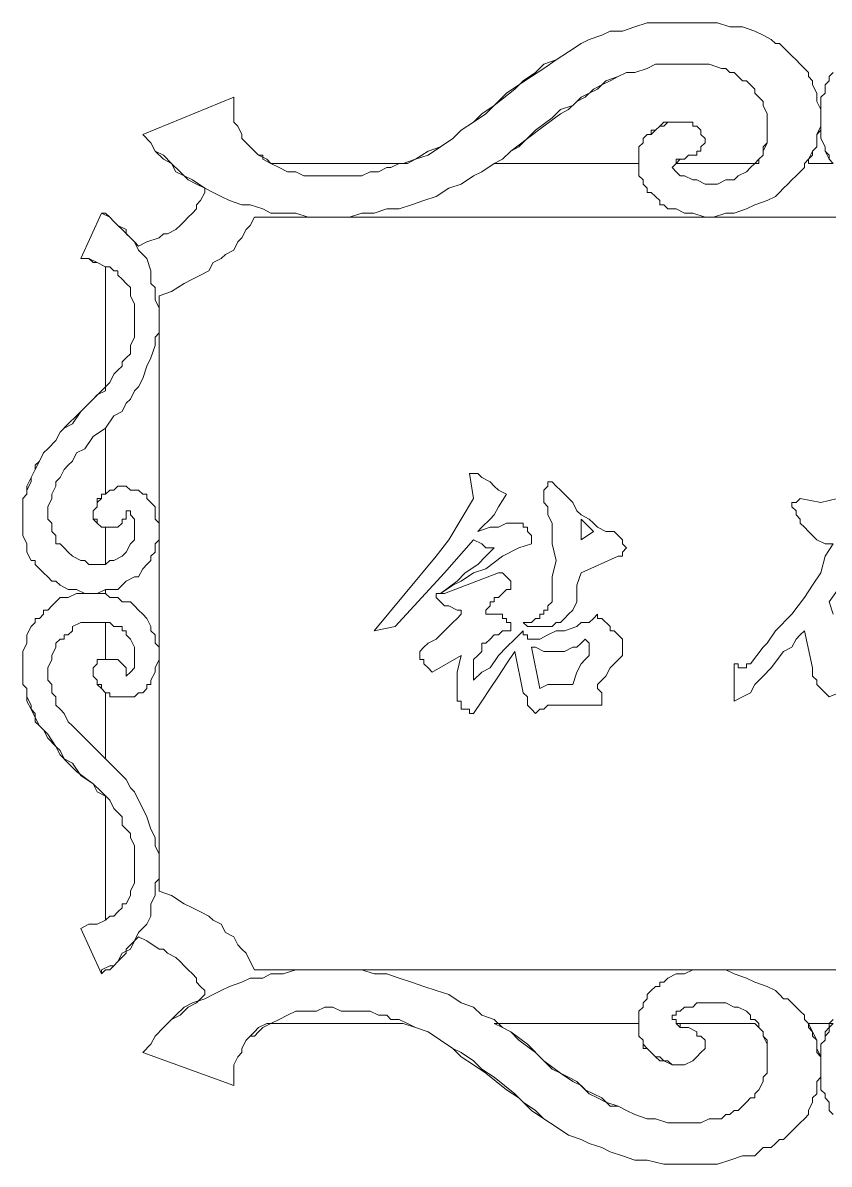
# Model space of a CAD drawing. Extents: x -66030 to 95157, y -13132 to 45879.
# Drawn here: x 532 to 1293, y 8440 to 9518 of the extents above; entities that cross this region are included whole.
import ezdxf

# ---------------------------------------------------------------- set-up
doc = ezdxf.new("R2010")
doc.units = 0
doc.header["$LTSCALE"] = 100
doc.header["$MEASUREMENT"] = 0
doc.layers.get('0').update_dxf_attribs({"linetype": 'CONTINUOUS'})

msp = doc.modelspace()

# ---------------------------------------------------------------- linework, layer by layer
at = {"lineweight": 0}
for points in [[(1297.1, 8486.8), (1293.2, 8490.7), (1293.2, 8498.6), (1289.3, 8502.5), (1289.3, 8506.4), (1285.4, 8510.3), (1285.4, 8518.1), (1285.4, 8522), (1285.4, 8525.9), (1285.4, 8533.7), (1285.4, 8541.5), (1285.4, 8545.4), (1285.4, 8553.2), (1289.3, 8557.1), (1289.3, 8565), (1293.2, 8568.9), (1297.1, 8572.8), (1273.7, 8572.8), (1273.7, 8568.9), (1277.6, 8565), (1281.5, 8557.1), (1281.5, 8553.2), (1281.5, 8545.4), (1285.4, 8541.5), (1285.4, 8533.7), (1285.4, 8525.9), (1285.4, 8522), (1281.5, 8518.1), (1281.5, 8510.3), (1281.5, 8506.4), (1277.6, 8502.5), (1277.6, 8498.6), (1273.7, 8490.7), (1273.7, 8486.8), (1269.8, 8482.9), (1265.9, 8479), (1261.9, 8475.1), (1258, 8471.2), (1254.1, 8467.3), (1250.2, 8463.4), (1246.3, 8463.4), (1242.4, 8459.5), (1238.5, 8455.6), (1230.7, 8455.6), (1222.9, 8447.8), (1211.2, 8447.8), (1199.5, 8443.9), (1187.7, 8440), (1172.1, 8440), (1160.4, 8440), (1148.7, 8440), (1137, 8440), (1121.3, 8443.9), (1109.6, 8443.9), (1097.9, 8447.8), (1086.2, 8451.7), (1078.4, 8455.6), (1066.6, 8459.5), (1058.8, 8463.4), (1047.1, 8467.3), (1035.4, 8475.1), (1023.7, 8482.9), (1015.9, 8490.7), (1004.2, 8498.6), (996.3, 8506.4), (976.8, 8522), (965.1, 8529.8), (957.3, 8537.6), (945.6, 8545.4), (937.8, 8549.3), (926, 8557.1), (914.3, 8565), (902.6, 8568.9), (890.9, 8572.8), (765.9, 8572.8), (762, 8572.8), (754.2, 8568.9), (750.3, 8565), (746.4, 8561), (742.5, 8557.1), (738.5, 8549.3), (738.5, 8545.4), (734.6, 8541.5), (730.7, 8533.7), (730.7, 8525.9), (730.7, 8522), (730.7, 8514.2), (644.8, 8545.4), (652.6, 8553.2), (656.5, 8561), (664.3, 8568.9), (672.1, 8576.7), (680, 8580.6), (687.8, 8588.4), (695.6, 8592.3), (703.4, 8600.1), (703.4, 8604), (699.5, 8607.9), (695.6, 8611.8), (695.6, 8615.7), (691.7, 8619.6), (687.8, 8623.5), (683.9, 8627.4), (680, 8631.4), (676.1, 8635.3), (668.2, 8639.2), (664.3, 8643.1), (660.4, 8643.1), (648.7, 8650.9), (640.9, 8654.8), (637, 8650.9), (633.1, 8647), (629.2, 8643.1), (629.2, 8639.2), (621.4, 8631.4), (617.5, 8627.4), (613.6, 8623.5), (609.7, 8623.5), (605.7, 8619.6), (586.2, 8662.6), (594, 8666.5), (597.9, 8666.5), (601.8, 8666.5), (609.7, 8670.4), (609.7, 8787.6), (601.8, 8791.5), (597.9, 8799.3), (586.2, 8807.1), (578.4, 8818.8), (570.6, 8822.7), (566.7, 8830.6), (562.8, 8834.5), (555, 8842.3), (551.1, 8850.1), (547.2, 8854), (543.3, 8861.8), (539.3, 8869.6), (535.4, 8877.4), (535.4, 8889.1), (531.5, 8893.1), (531.5, 8897), (531.5, 8900.9), (531.5, 8908.7), (531.5, 8912.6), (531.5, 8916.5), (531.5, 8924.3), (535.4, 8932.1), (535.4, 8939.9), (539.3, 8947.7), (543.3, 8951.6), (543.3, 8955.5), (547.2, 8955.5), (551.1, 8959.5), (551.1, 8963.4), (555, 8963.4), (558.9, 8967.3), (562.8, 8971.2), (566.7, 8975.1), (574.5, 8975.1), (582.3, 8979), (590.1, 8979), (597.9, 8979), (597.9, 8979), (597.9, 8979), (597.9, 8979), (601.8, 8979), (609.7, 8982.9), (609.7, 8979), (601.8, 8979), (597.9, 8979), (597.9, 8979), (590.1, 8979), (582.3, 8982.9), (574.5, 8982.9), (566.7, 8986.8), (562.8, 8990.7), (558.9, 8990.7), (555, 8994.6), (551.1, 8998.5), (551.1, 8998.5), (547.2, 9002.4), (543.3, 9006.3), (543.3, 9010.2), (539.3, 9010.2), (535.4, 9018), (535.4, 9025.9), (531.5, 9033.7), (531.5, 9045.4), (531.5, 9049.3), (531.5, 9053.2), (531.5, 9057.1), (531.5, 9061), (531.5, 9068.8), (535.4, 9072.7), (535.4, 9080.5), (539.3, 9088.4), (543.3, 9096.2), (547.2, 9104), (551.1, 9111.8), (555, 9115.7), (562.8, 9123.5), (566.7, 9131.3), (570.6, 9135.2), (578.4, 9139.1), (586.2, 9150.8), (597.9, 9162.6), (601.8, 9166.5), (609.7, 9170.4), (609.7, 9287.6), (601.8, 9291.5), (597.9, 9291.5), (594, 9295.4), (586.2, 9295.4), (605.7, 9338.3), (609.7, 9338.3), (613.6, 9334.4), (617.5, 9330.5), (621.4, 9326.6), (629.2, 9322.7), (629.2, 9318.8), (633.1, 9314.9), (637, 9311), (640.9, 9307.1), (648.7, 9311), (660.4, 9314.9), (664.3, 9318.8), (668.2, 9318.8), (676.1, 9322.7), (680, 9326.6), (683.9, 9330.5), (687.8, 9334.4), (691.7, 9338.3), (695.6, 9342.2), (695.6, 9346.1), (699.5, 9350.1), (703.4, 9357.9), (703.4, 9361.8), (695.6, 9365.7), (687.8, 9369.6), (680, 9377.4), (672.1, 9385.2), (664.3, 9389.1), (656.5, 9396.9), (652.6, 9404.7), (644.8, 9412.5), (730.7, 9447.7), (730.7, 9439.9), (730.7, 9432.1), (730.7, 9424.3), (734.6, 9420.4), (738.5, 9412.5), (738.5, 9408.6), (742.5, 9404.7), (746.4, 9400.8), (750.3, 9396.9), (754.2, 9393), (762, 9389.1), (765.9, 9385.2), (765.9, 9385.2), (890.9, 9385.2), (902.6, 9389.1), (914.3, 9396.9), (926, 9400.8), (937.8, 9408.6), (945.6, 9416.5), (957.3, 9424.3), (965.1, 9432.1), (976.8, 9439.9), (996.3, 9455.5), (1004.2, 9463.3), (1015.9, 9471.1), (1023.7, 9478.9), (1035.4, 9482.9), (1047.1, 9490.7), (1058.8, 9498.5), (1066.6, 9502.4), (1078.4, 9506.3), (1086.2, 9510.2), (1097.9, 9510.2), (1109.6, 9514.1), (1121.3, 9518), (1137, 9518), (1148.7, 9518), (1160.4, 9518), (1172.1, 9518), (1187.7, 9518), (1199.5, 9514.1), (1211.2, 9514.1), (1222.9, 9510.2), (1230.7, 9506.3), (1238.5, 9502.4), (1242.4, 9498.5), (1246.3, 9498.5), (1250.2, 9494.6), (1254.1, 9490.7), (1258, 9486.8), (1261.9, 9482.9), (1265.9, 9478.9), (1269.8, 9475), (1273.7, 9471.1), (1273.7, 9467.2), (1277.6, 9463.3), (1277.6, 9459.4), (1281.5, 9451.6), (1281.5, 9447.7), (1281.5, 9443.8), (1285.4, 9436), (1285.4, 9432.1), (1285.4, 9424.3), (1285.4, 9420.4), (1281.5, 9412.5), (1281.5, 9408.6), (1281.5, 9400.8), (1277.6, 9396.9), (1273.7, 9389.1), (1273.7, 9385.2), (1297.1, 9385.2), (1293.2, 9389.1), (1289.3, 9396.9), (1289.3, 9400.8), (1285.4, 9408.6), (1285.4, 9412.5), (1285.4, 9420.4), (1285.4, 9424.3), (1285.4, 9432.1), (1285.4, 9436), (1285.4, 9443.8), (1285.4, 9447.7), (1289.3, 9451.6), (1289.3, 9459.4), (1293.2, 9463.3), (1293.2, 9467.2), (1297.1, 9471.1)], [(1297.1, 9471.1), (1293.2, 9467.2), (1293.2, 9463.3), (1289.3, 9459.4), (1289.3, 9451.6), (1285.4, 9447.7), (1285.4, 9443.8), (1285.4, 9436), (1285.4, 9432.1), (1285.4, 9428.2), (1285.4, 9420.4), (1285.4, 9416.5), (1285.4, 9412.5), (1285.4, 9408.6), (1289.3, 9400.8), (1289.3, 9396.9), (1293.2, 9393), (1293.2, 9389.1), (1297.1, 9385.2)], [(1750.2, 8623.5), (820.6, 8623.5), (820.6, 8623.5), (820.6, 8623.5), (750.3, 8623.5), (746.4, 8631.4), (742.5, 8639.2), (738.5, 8643.1), (734.6, 8647), (730.7, 8654.8), (722.9, 8658.7), (719, 8666.5), (711.2, 8670.4), (707.3, 8674.3), (699.5, 8678.2), (691.7, 8682.1), (683.9, 8686), (672.1, 8693.8), (660.4, 8697.8), (660.4, 9037.6), (660.4, 9260.2), (672.1, 9264.1), (683.9, 9271.9), (691.7, 9275.8), (699.5, 9279.7), (707.3, 9283.7), (711.2, 9291.5), (719, 9295.4), (722.9, 9299.3), (730.7, 9303.2), (734.6, 9311), (738.5, 9314.9), (742.5, 9322.7), (746.4, 9326.6), (750.3, 9334.4), (1816.6, 9334.4)], [(1312.7, 8889.1), (1293.2, 8881.3), (1289.3, 8885.2), (1289.3, 8885.2), (1285.4, 8889.1), (1281.5, 8893.1), (1281.5, 8897), (1277.6, 8900.9), (1277.6, 8904.8), (1277.6, 8908.7), (1269.8, 8943.8), (1265.9, 8939.9), (1261.9, 8936), (1258, 8928.2), (1250.2, 8924.3), (1238.5, 8908.7), (1230.7, 8900.9), (1222.9, 8893.1), (1219, 8885.2), (1211.2, 8881.3), (1203.4, 8877.4), (1203.4, 8877.4), (1203.4, 8881.3), (1203.4, 8885.2), (1203.4, 8889.1), (1203.4, 8893.1), (1203.4, 8897), (1203.4, 8904.8), (1203.4, 8912.6), (1207.3, 8912.6), (1207.3, 8908.7), (1207.3, 8908.7), (1211.2, 8908.7), (1211.2, 8908.7), (1215.1, 8908.7), (1215.1, 8912.6), (1219, 8912.6), (1230.7, 8928.2), (1234.6, 8932.1), (1242.4, 8943.8), (1258, 8959.5), (1269.8, 8975.1), (1277.6, 8986.8), (1285.4, 8998.5), (1289.3, 9014.1), (1297.1, 9025.9), (1289.3, 9025.9), (1281.5, 9029.8), (1277.6, 9033.7), (1273.7, 9037.6), (1269.8, 9041.5), (1265.9, 9045.4), (1265.9, 9049.3), (1261.9, 9053.2), (1261.9, 9053.2), (1261.9, 9057.1), (1258, 9061), (1258, 9064.9), (1261.9, 9064.9), (1261.9, 9064.9), (1265.9, 9068.8), (1265.9, 9068.8), (1285.4, 9064.9), (1301, 9068.8)], [(1312.7, 8998.5), (1293.2, 8971.2), (1297.1, 8959.5)], [(1297.1, 8486.8), (1293.2, 8490.7), (1293.2, 8498.6), (1289.3, 8502.5), (1289.3, 8506.4), (1285.4, 8510.3), (1285.4, 8518.1), (1285.4, 8522), (1285.4, 8525.9), (1285.4, 8533.7), (1285.4, 8537.6), (1285.4, 8541.5), (1285.4, 8549.3), (1285.4, 8553.2), (1289.3, 8557.1), (1289.3, 8561), (1293.2, 8565), (1293.2, 8572.8), (1297.1, 8576.7)]]:
    msp.add_lwpolyline(points, dxfattribs=at)
for points in [[(644.8, 9412.5), (730.7, 9447.7), (730.7, 9439.9), (730.7, 9432.1), (730.7, 9424.3), (734.6, 9420.4), (738.5, 9412.5), (738.5, 9408.6), (742.5, 9404.7), (746.4, 9400.8), (750.3, 9396.9), (754.2, 9393), (758.1, 9393), (758.1, 9389.1), (765.9, 9385.2), (773.7, 9381.3), (781.5, 9377.4), (789.3, 9377.4), (797.1, 9373.5), (808.9, 9373.5), (816.7, 9373.5), (824.5, 9373.5), (832.3, 9373.5), (840.1, 9373.5), (851.8, 9373.5), (859.6, 9377.4), (867.4, 9377.4), (875.3, 9381.3), (879.2, 9381.3), (887, 9385.2), (894.8, 9385.2), (902.6, 9389.1), (914.3, 9393), (926, 9400.8), (937.8, 9408.6), (945.6, 9416.5), (957.3, 9424.3), (969, 9432.1), (988.5, 9451.6), (1000.2, 9459.4), (1012, 9467.2), (1023.7, 9475), (1035.4, 9482.9), (1047.1, 9490.7), (1058.8, 9498.5), (1066.6, 9502.4), (1078.4, 9506.3), (1086.2, 9510.2), (1097.9, 9510.2), (1109.6, 9514.1), (1121.3, 9518), (1137, 9518), (1148.7, 9518), (1160.4, 9518), (1172.1, 9518), (1187.7, 9518), (1199.5, 9514.1), (1211.2, 9514.1), (1222.9, 9510.2), (1230.7, 9506.3), (1238.5, 9502.4), (1242.4, 9498.5), (1246.3, 9498.5), (1250.2, 9494.6), (1254.1, 9490.7), (1258, 9486.8), (1261.9, 9482.9), (1265.9, 9478.9), (1269.8, 9475), (1273.7, 9471.1), (1273.7, 9467.2), (1277.6, 9463.3), (1277.6, 9459.4), (1281.5, 9451.6), (1281.5, 9447.7), (1281.5, 9443.8), (1285.4, 9436), (1285.4, 9432.1), (1285.4, 9428.2), (1285.4, 9420.4), (1285.4, 9416.5), (1281.5, 9412.5), (1281.5, 9408.6), (1281.5, 9400.8), (1277.6, 9396.9), (1277.6, 9393), (1273.7, 9389.1), (1269.8, 9385.2), (1269.8, 9381.3), (1265.9, 9377.4), (1261.9, 9373.5), (1258, 9369.6), (1254.1, 9365.7), (1250.2, 9361.8), (1246.3, 9357.9), (1242.4, 9354), (1234.6, 9350.1), (1222.9, 9346.1), (1215.1, 9342.2), (1203.4, 9338.3), (1195.5, 9338.3), (1183.8, 9334.4), (1176, 9334.4), (1164.3, 9338.3), (1156.5, 9338.3), (1148.7, 9342.2), (1140.9, 9342.2), (1137, 9346.1), (1133.1, 9346.1), (1133.1, 9350.1), (1129.1, 9354), (1125.2, 9357.9), (1121.3, 9357.9), (1121.3, 9361.8), (1117.4, 9365.7), (1117.4, 9369.6), (1113.5, 9373.5), (1113.5, 9377.4), (1113.5, 9385.2), (1113.5, 9389.1), (1113.5, 9393), (1113.5, 9396.9), (1113.5, 9400.8), (1117.4, 9404.7), (1117.4, 9408.6), (1121.3, 9412.5), (1125.2, 9412.5), (1129.1, 9416.5), (1133.1, 9420.4), (1137, 9424.3), (1144.8, 9424.3), (1148.7, 9424.3), (1152.6, 9424.3), (1156.5, 9424.3), (1164.3, 9424.3), (1164.3, 9420.4), (1168.2, 9420.4), (1172.1, 9416.5), (1172.1, 9412.5), (1176, 9408.6), (1176, 9404.7), (1176, 9404.7), (1172.1, 9400.8), (1172.1, 9396.9), (1168.2, 9396.9), (1168.2, 9396.9), (1168.2, 9393), (1160.4, 9393), (1156.5, 9389.1), (1152.6, 9389.1), (1148.7, 9389.1), (1148.7, 9385.2), (1148.7, 9385.2), (1144.8, 9381.3), (1144.8, 9381.3), (1148.7, 9377.4), (1148.7, 9377.4), (1148.7, 9377.4), (1152.6, 9373.5), (1156.5, 9373.5), (1164.3, 9369.6), (1168.2, 9369.6), (1176, 9365.7), (1183.8, 9365.7), (1187.7, 9365.7), (1195.5, 9369.6), (1203.4, 9369.6), (1207.3, 9373.5), (1215.1, 9377.4), (1219, 9381.3), (1219, 9381.3), (1222.9, 9385.2), (1226.8, 9385.2), (1226.8, 9389.1), (1230.7, 9393), (1230.7, 9400.8), (1234.6, 9404.7), (1234.6, 9412.5), (1234.6, 9420.4), (1234.6, 9428.2), (1234.6, 9432.1), (1230.7, 9439.9), (1230.7, 9443.8), (1226.8, 9447.7), (1222.9, 9451.6), (1222.9, 9455.5), (1219, 9459.4), (1215.1, 9463.3), (1211.2, 9463.3), (1207.3, 9467.2), (1203.4, 9471.1), (1199.5, 9471.1), (1195.5, 9475), (1191.6, 9475), (1179.9, 9478.9), (1172.1, 9478.9), (1160.4, 9478.9), (1148.7, 9478.9), (1140.9, 9478.9), (1129.1, 9478.9), (1121.3, 9475), (1109.6, 9471.1), (1101.8, 9471.1), (1094, 9467.2), (1082.3, 9463.3), (1074.5, 9455.5), (1066.6, 9451.6), (1058.8, 9447.7), (1051, 9439.9), (1039.3, 9436), (1031.5, 9428.2), (1015.9, 9416.5), (1000.2, 9400.8), (992.4, 9396.9), (984.6, 9389.1), (976.8, 9385.2), (965.1, 9377.4), (957.3, 9373.5), (945.6, 9365.7), (933.8, 9361.8), (922.1, 9354), (910.4, 9350.1), (898.7, 9346.1), (887, 9342.2), (875.3, 9342.2), (863.5, 9338.3), (851.8, 9338.3), (840.1, 9334.4), (824.5, 9334.4), (812.8, 9334.4), (801, 9334.4), (789.3, 9338.3), (777.6, 9338.3), (765.9, 9338.3), (758.1, 9342.2), (746.4, 9346.1), (738.5, 9346.1), (726.8, 9350.1), (719, 9354), (711.2, 9357.9), (703.4, 9361.8), (691.7, 9369.6), (683.9, 9373.5), (676.1, 9377.4), (672.1, 9385.2), (664.3, 9393), (656.5, 9396.9), (652.6, 9404.7), (644.8, 9412.5)], [(976.8, 9385.2), (1113.5, 9385.2), (1113.5, 9393), (1113.5, 9396.9), (1113.5, 9400.8), (1117.4, 9404.7), (1117.4, 9404.7), (1117.4, 9408.6), (1121.3, 9412.5), (1125.2, 9412.5), (1125.2, 9416.5), (1129.1, 9416.5), (1133.1, 9420.4), (1137, 9420.4), (1140.9, 9424.3), (1144.8, 9424.3), (1148.7, 9424.3), (1152.6, 9424.3), (1156.5, 9424.3), (1164.3, 9424.3), (1164.3, 9420.4), (1168.2, 9420.4), (1172.1, 9416.5), (1172.1, 9412.5), (1176, 9408.6), (1176, 9404.7), (1176, 9404.7), (1172.1, 9400.8), (1172.1, 9396.9), (1168.2, 9396.9), (1168.2, 9396.9), (1168.2, 9393), (1160.4, 9393), (1156.5, 9389.1), (1152.6, 9389.1), (1148.7, 9385.2), (1148.7, 9385.2), (1222.9, 9385.2), (1226.8, 9389.1), (1230.7, 9393), (1230.7, 9396.9), (1234.6, 9404.7), (1234.6, 9408.6), (1234.6, 9416.5), (1234.6, 9420.4), (1234.6, 9428.2), (1234.6, 9432.1), (1230.7, 9439.9), (1230.7, 9443.8), (1226.8, 9447.7), (1222.9, 9451.6), (1222.9, 9455.5), (1219, 9459.4), (1215.1, 9463.3), (1211.2, 9463.3), (1207.3, 9467.2), (1203.4, 9471.1), (1199.5, 9471.1), (1195.5, 9475), (1191.6, 9475), (1179.9, 9478.9), (1172.1, 9478.9), (1160.4, 9478.9), (1148.7, 9478.9), (1140.9, 9478.9), (1129.1, 9478.9), (1121.3, 9475), (1109.6, 9471.1), (1101.8, 9471.1), (1094, 9467.2), (1086.2, 9463.3), (1078.4, 9459.4), (1070.6, 9455.5), (1062.7, 9447.7), (1054.9, 9443.8), (1047.1, 9436), (1039.3, 9432.1), (1023.7, 9420.4), (1008.1, 9408.6), (992.4, 9396.9), (984.6, 9389.1), (976.8, 9385.2)], [(586.2, 9295.4), (605.7, 9338.3), (605.7, 9338.3), (613.6, 9334.4), (617.5, 9330.5), (621.4, 9326.6), (625.3, 9322.7), (633.1, 9314.9), (637, 9311), (640.9, 9303.2), (648.7, 9295.4), (652.6, 9283.7), (652.6, 9279.7), (652.6, 9271.9), (656.5, 9268), (656.5, 9260.2), (656.5, 9256.3), (660.4, 9248.5), (660.4, 9240.7), (660.4, 9232.9), (660.4, 9229), (660.4, 9225.1), (656.5, 9221.2), (656.5, 9213.3), (652.6, 9201.6), (648.7, 9193.8), (644.8, 9182.1), (640.9, 9174.3), (637, 9170.4), (633.1, 9162.6), (629.2, 9158.7), (625.3, 9150.8), (617.5, 9146.9), (609.7, 9135.2), (597.9, 9127.4), (590.1, 9115.7), (582.3, 9111.8), (578.4, 9104), (574.5, 9100.1), (570.6, 9096.2), (566.7, 9088.4), (562.8, 9084.4), (562.8, 9080.5), (558.9, 9072.7), (558.9, 9068.8), (555, 9061), (555, 9057.1), (555, 9049.3), (558.9, 9045.4), (558.9, 9037.6), (562.8, 9033.7), (562.8, 9025.9), (566.7, 9025.9), (570.6, 9022), (570.6, 9022), (574.5, 9018), (578.4, 9014.1), (578.4, 9014.1), (586.2, 9010.2), (590.1, 9010.2), (594, 9006.3), (597.9, 9006.3), (601.8, 9006.3), (605.7, 9006.3), (609.7, 9006.3), (613.6, 9010.2), (617.5, 9010.2), (625.3, 9014.1), (625.3, 9014.1), (625.3, 9014.1), (629.2, 9018), (629.2, 9018), (633.1, 9025.9), (637, 9029.8), (637, 9033.7), (637, 9037.6), (637, 9045.4), (637, 9049.3), (637, 9049.3), (633.1, 9053.2), (633.1, 9053.2), (633.1, 9057.1), (629.2, 9057.1), (629.2, 9057.1), (629.2, 9053.2), (629.2, 9049.3), (625.3, 9049.3), (625.3, 9045.4), (625.3, 9045.4), (621.4, 9041.5), (617.5, 9041.5), (617.5, 9041.5), (613.6, 9041.5), (609.7, 9041.5), (605.7, 9041.5), (601.8, 9045.4), (601.8, 9045.4), (601.8, 9045.4), (597.9, 9049.3), (597.9, 9053.2), (597.9, 9057.1), (601.8, 9061), (601.8, 9064.9), (601.8, 9068.8), (605.7, 9068.8), (605.7, 9072.7), (609.7, 9072.7), (613.6, 9076.6), (613.6, 9076.6), (617.5, 9076.6), (621.4, 9080.5), (621.4, 9080.5), (625.3, 9080.5), (629.2, 9080.5), (633.1, 9076.6), (633.1, 9076.6), (637, 9076.6), (640.9, 9076.6), (644.8, 9072.7), (644.8, 9072.7), (648.7, 9072.7), (648.7, 9068.8), (648.7, 9068.8), (652.6, 9064.9), (656.5, 9061), (656.5, 9053.2), (656.5, 9049.3), (660.4, 9045.4), (660.4, 9037.6), (660.4, 9029.8), (656.5, 9025.9), (656.5, 9018), (652.6, 9014.1), (652.6, 9010.2), (648.7, 9006.3), (644.8, 9002.4), (640.9, 8994.6), (637, 8994.6), (629.2, 8990.7), (625.3, 8986.8), (621.4, 8982.9), (613.6, 8982.9), (609.7, 8982.9), (601.8, 8979), (597.9, 8979), (597.9, 8979), (597.9, 8979), (597.9, 8979), (590.1, 8979), (582.3, 8979), (574.5, 8975.1), (566.7, 8975.1), (562.8, 8971.2), (558.9, 8967.3), (555, 8963.4), (551.1, 8963.4), (551.1, 8959.5), (547.2, 8955.5), (543.3, 8955.5), (543.3, 8951.6), (539.3, 8947.7), (535.4, 8939.9), (535.4, 8932.1), (531.5, 8924.3), (531.5, 8916.5), (531.5, 8912.6), (531.5, 8908.7), (531.5, 8900.9), (531.5, 8897), (531.5, 8893.1), (535.4, 8889.1), (535.4, 8881.3), (539.3, 8873.5), (539.3, 8869.6), (543.3, 8865.7), (543.3, 8857.9), (547.2, 8854), (551.1, 8850.1), (555, 8846.2), (562.8, 8834.5), (566.7, 8826.7), (574.5, 8818.8), (582.3, 8811), (597.9, 8799.3), (605.7, 8791.5), (613.6, 8783.7), (617.5, 8775.9), (621.4, 8772), (625.3, 8768.1), (625.3, 8760.3), (629.2, 8756.3), (633.1, 8752.4), (633.1, 8748.5), (637, 8740.7), (637, 8732.9), (637, 8725.1), (637, 8717.3), (637, 8713.4), (637, 8705.6), (633.1, 8697.8), (633.1, 8693.8), (629.2, 8686), (625.3, 8686), (625.3, 8682.1), (621.4, 8678.2), (621.4, 8678.2), (617.5, 8674.3), (613.6, 8674.3), (609.7, 8670.4), (601.8, 8666.5), (594, 8666.5), (586.2, 8662.6), (605.7, 8619.6), (605.7, 8623.5), (613.6, 8627.4), (617.5, 8627.4), (621.4, 8631.4), (625.3, 8639.2), (633.1, 8643.1), (637, 8650.9), (640.9, 8658.7), (648.7, 8666.5), (652.6, 8674.3), (652.6, 8682.1), (652.6, 8686), (656.5, 8693.8), (656.5, 8697.8), (656.5, 8705.6), (660.4, 8709.5), (660.4, 8717.3), (660.4, 8725.1), (660.4, 8729), (660.4, 8732.9), (656.5, 8740.7), (656.5, 8748.5), (652.6, 8756.3), (648.7, 8768.1), (644.8, 8775.9), (640.9, 8783.7), (637, 8791.5), (633.1, 8795.4), (629.2, 8803.2), (625.3, 8807.1), (617.5, 8814.9), (609.7, 8822.7), (597.9, 8834.5), (590.1, 8842.3), (582.3, 8850.1), (578.4, 8854), (574.5, 8857.9), (570.6, 8865.7), (566.7, 8869.6), (562.8, 8873.5), (562.8, 8881.3), (558.9, 8885.2), (558.9, 8893.1), (555, 8897), (555, 8904.8), (555, 8908.7), (558.9, 8916.5), (558.9, 8920.4), (562.8, 8928.2), (562.8, 8932.1), (566.7, 8936), (570.6, 8936), (570.6, 8939.9), (574.5, 8939.9), (578.4, 8943.8), (578.4, 8947.7), (586.2, 8951.6), (590.1, 8951.6), (594, 8951.6), (597.9, 8951.6), (601.8, 8951.6), (605.7, 8951.6), (609.7, 8951.6), (613.6, 8951.6), (617.5, 8947.7), (625.3, 8947.7), (625.3, 8943.8), (625.3, 8943.8), (629.2, 8943.8), (629.2, 8939.9), (633.1, 8936), (637, 8928.2), (637, 8924.3), (637, 8920.4), (637, 8916.5), (637, 8908.7), (637, 8908.7), (633.1, 8904.8), (633.1, 8904.8), (633.1, 8904.8), (629.2, 8900.9), (629.2, 8900.9), (629.2, 8904.8), (629.2, 8908.7), (625.3, 8912.6), (625.3, 8912.6), (625.3, 8912.6), (621.4, 8916.5), (617.5, 8916.5), (617.5, 8916.5), (613.6, 8916.5), (609.7, 8916.5), (605.7, 8916.5), (601.8, 8916.5), (601.8, 8912.6), (601.8, 8912.6), (597.9, 8908.7), (597.9, 8904.8), (597.9, 8900.9), (601.8, 8897), (601.8, 8893.1), (601.8, 8893.1), (605.7, 8889.1), (605.7, 8889.1), (609.7, 8885.2), (613.6, 8885.2), (613.6, 8881.3), (617.5, 8881.3), (621.4, 8881.3), (621.4, 8881.3), (625.3, 8881.3), (629.2, 8881.3), (633.1, 8881.3), (633.1, 8881.3), (637, 8881.3), (640.9, 8885.2), (640.9, 8885.2), (644.8, 8885.2), (648.7, 8889.1), (648.7, 8889.1), (648.7, 8893.1), (652.6, 8893.1), (652.6, 8897), (656.5, 8904.8), (656.5, 8908.7), (660.4, 8916.5), (660.4, 8920.4), (660.4, 8928.2), (656.5, 8932.1), (656.5, 8939.9), (652.6, 8943.8), (652.6, 8947.7), (648.7, 8955.5), (644.8, 8959.5), (640.9, 8963.4), (637, 8967.3), (633.1, 8971.2), (625.3, 8971.2), (621.4, 8975.1), (613.6, 8975.1), (609.7, 8979), (601.8, 8979), (597.9, 8979), (597.9, 8979), (590.1, 8979), (582.3, 8982.9), (574.5, 8982.9), (566.7, 8986.8), (562.8, 8990.7), (558.9, 8990.7), (555, 8994.6), (551.1, 8998.5), (551.1, 8998.5), (547.2, 9002.4), (543.3, 9006.3), (543.3, 9010.2), (539.3, 9010.2), (535.4, 9018), (535.4, 9025.9), (531.5, 9033.7), (531.5, 9045.4), (531.5, 9049.3), (531.5, 9053.2), (531.5, 9057.1), (531.5, 9061), (531.5, 9068.8), (535.4, 9072.7), (535.4, 9076.6), (539.3, 9084.4), (539.3, 9088.4), (543.3, 9096.2), (543.3, 9100.1), (547.2, 9104), (551.1, 9111.8), (555, 9115.7), (562.8, 9123.5), (566.7, 9131.3), (574.5, 9139.1), (582.3, 9146.9), (597.9, 9162.6), (605.7, 9170.4), (613.6, 9178.2), (617.5, 9186), (621.4, 9189.9), (625.3, 9193.8), (625.3, 9197.7), (629.2, 9201.6), (633.1, 9205.5), (633.1, 9213.3), (637, 9221.2), (637, 9225.1), (637, 9232.9), (637, 9240.7), (637, 9248.5), (637, 9252.4), (633.1, 9260.2), (633.1, 9268), (629.2, 9271.9), (625.3, 9275.8), (621.4, 9279.7), (621.4, 9283.7), (617.5, 9283.7), (613.6, 9287.6), (609.7, 9287.6), (601.8, 9291.5), (594, 9295.4), (586.2, 9295.4)], [(609.7, 9006.3), (609.7, 9041.5), (605.7, 9041.5), (601.8, 9045.4), (601.8, 9045.4), (601.8, 9049.3), (597.9, 9049.3), (597.9, 9053.2), (597.9, 9057.1), (601.8, 9061), (601.8, 9064.9), (605.7, 9068.8), (605.7, 9072.7), (609.7, 9072.7), (609.7, 9135.2), (597.9, 9127.4), (590.1, 9115.7), (582.3, 9111.8), (578.4, 9104), (574.5, 9100.1), (570.6, 9096.2), (566.7, 9088.4), (562.8, 9084.4), (562.8, 9080.5), (558.9, 9072.7), (558.9, 9068.8), (555, 9061), (555, 9057.1), (555, 9049.3), (558.9, 9045.4), (558.9, 9037.6), (562.8, 9033.7), (562.8, 9025.9), (566.7, 9025.9), (570.6, 9022), (570.6, 9022), (574.5, 9018), (578.4, 9014.1), (578.4, 9014.1), (586.2, 9010.2), (590.1, 9010.2), (594, 9006.3), (597.9, 9006.3), (601.8, 9006.3), (605.7, 9006.3), (609.7, 9006.3)], [(1097.9, 8920.4), (1090.1, 8912.6), (1086.2, 8908.7), (1082.3, 8900.9), (1078.4, 8897), (1074.5, 8893.1), (1074.5, 8889.1), (1078.4, 8885.2), (1078.4, 8885.2), (1078.4, 8881.3), (1078.4, 8877.4), (1078.4, 8873.5), (1078.4, 8873.5), (1078.4, 8873.5), (1074.5, 8873.5), (1066.6, 8873.5), (1062.7, 8873.5), (1054.9, 8873.5), (1039.3, 8873.5), (1031.5, 8873.5), (1027.6, 8873.5), (1027.6, 8873.5), (1023.7, 8869.6), (1019.8, 8869.6), (1019.8, 8869.6), (1015.9, 8865.7), (1015.9, 8865.7), (1012, 8869.6), (1008.1, 8873.5), (1008.1, 8881.3), (1004.2, 8885.2), (996.3, 8924.3), (988.5, 8912.6), (980.7, 8900.9), (972.9, 8889.1), (965.1, 8877.4), (957.3, 8865.7), (953.4, 8865.7), (953.4, 8869.6), (949.5, 8869.6), (945.6, 8869.6), (945.6, 8873.5), (945.6, 8877.4), (941.7, 8877.4), (941.7, 8881.3), (941.7, 8904.8), (945.6, 8920.4), (918.2, 8904.8), (914.3, 8908.7), (914.3, 8908.7), (910.4, 8912.6), (910.4, 8912.6), (910.4, 8916.5), (906.5, 8916.5), (906.5, 8920.4), (906.5, 8920.4), (906.5, 8924.3), (910.4, 8928.2), (910.4, 8928.2), (910.4, 8928.2), (914.3, 8932.1), (922.1, 8936), (929.9, 8943.8), (933.8, 8947.7), (937.8, 8951.6), (941.7, 8955.5), (945.6, 8959.5), (945.6, 8963.4), (941.7, 8963.4), (933.8, 8967.3), (929.9, 8967.3), (926, 8971.2), (926, 8971.2), (922.1, 8975.1), (922.1, 8975.1), (922.1, 8975.1), (922.1, 8979), (926, 8979), (941.7, 8990.7), (949.5, 8998.5), (961.2, 9006.3), (969, 9014.1), (976.8, 9022), (969, 9022), (965.1, 9025.9), (957.3, 9029.8), (929.9, 8998.5), (883.1, 8947.7), (863.5, 8943.8), (922.1, 9014.1), (933.8, 9029.8), (945.6, 9049.3), (957.3, 9068.8), (953.4, 9092.3), (961.2, 9092.3), (965.1, 9088.4), (972.9, 9084.4), (976.8, 9080.5), (980.7, 9076.6), (988.5, 9072.7), (980.7, 9061), (976.8, 9053.2), (972.9, 9049.3), (965.1, 9041.5), (961.2, 9037.6), (972.9, 9041.5), (980.7, 9041.5), (988.5, 9045.4), (996.3, 9045.4), (1004.2, 9045.4), (1004.2, 9041.5), (1008.1, 9041.5), (1008.1, 9037.6), (1012, 9033.7), (1012, 9029.8), (1012, 9025.9), (1000.2, 9022), (984.6, 9014.1), (969, 9002.4), (957.3, 8998.5), (945.6, 8990.7), (937.8, 8986.8), (926, 8979), (929.9, 8979), (980.7, 8998.5), (984.6, 8998.5), (988.5, 8994.6), (988.5, 8994.6), (992.4, 8990.7), (992.4, 8990.7), (992.4, 8986.8), (992.4, 8986.8), (992.4, 8982.9), (992.4, 8982.9), (988.5, 8982.9), (984.6, 8979), (980.7, 8975.1), (976.8, 8975.1), (976.8, 8971.2), (972.9, 8971.2), (972.9, 8967.3), (972.9, 8967.3), (969, 8963.4), (969, 8959.5), (969, 8959.5), (972.9, 8959.5), (976.8, 8959.5), (980.7, 8959.5), (984.6, 8959.5), (984.6, 8955.5), (988.5, 8955.5), (988.5, 8951.6), (992.4, 8951.6), (992.4, 8947.7), (992.4, 8943.8), (984.6, 8943.8), (980.7, 8939.9), (976.8, 8939.9), (972.9, 8936), (969, 8932.1), (965.1, 8932.1), (965.1, 8924.3), (961.2, 8920.4), (957.3, 8916.5), (957.3, 8908.7), (957.3, 8904.8), (957.3, 8900.9), (957.3, 8897), (965.1, 8904.8), (972.9, 8908.7), (980.7, 8920.4), (988.5, 8928.2), (996.3, 8936), (1004.2, 8943.8), (1004.2, 8943.8), (1004.2, 8939.9), (1004.2, 8939.9), (1008.1, 8939.9), (1008.1, 8936), (1012, 8936), (1012, 8936), (1015.9, 8936), (1019.8, 8936), (1027.6, 8939.9), (1035.4, 8943.8), (1039.3, 8943.8), (1043.2, 8943.8), (1054.9, 8947.7), (1058.8, 8951.6), (1066.6, 8951.6), (1070.6, 8955.5), (1070.6, 8955.5), (1074.5, 8959.5), (1074.5, 8955.5), (1078.4, 8955.5), (1086.2, 8947.7), (1086.2, 8943.8), (1090.1, 8943.8), (1094, 8939.9), (1094, 8939.9), (1097.9, 8936), (1097.9, 8936), (1097.9, 8932.1), (1097.9, 8928.2), (1097.9, 8928.2), (1097.9, 8924.3), (1097.9, 8920.4)], [(1094, 9014.1), (1058.8, 8998.5), (1054.9, 8986.8), (1054.9, 8979), (1054.9, 8971.2), (1051, 8963.4), (1047.1, 8959.5), (1043.2, 8955.5), (1043.2, 8955.5), (1039.3, 8951.6), (1035.4, 8951.6), (1031.5, 8947.7), (1027.6, 8947.7), (1023.7, 8947.7), (1019.8, 8947.7), (1019.8, 8947.7), (1015.9, 8947.7), (1012, 8947.7), (1008.1, 8947.7), (1004.2, 8951.6), (1012, 8951.6), (1015.9, 8955.5), (1019.8, 8955.5), (1019.8, 8959.5), (1023.7, 8959.5), (1023.7, 8963.4), (1027.6, 8963.4), (1027.6, 8967.3), (1027.6, 8967.3), (1031.5, 8971.2), (1031.5, 8979), (1031.5, 8982.9), (1031.5, 8994.6), (1035.4, 9010.2), (1031.5, 9025.9), (1031.5, 9037.6), (1031.5, 9045.4), (1027.6, 9053.2), (1027.6, 9061), (1023.7, 9064.9), (1023.7, 9068.8), (1023.7, 9072.7), (1023.7, 9076.6), (1027.6, 9080.5), (1027.6, 9084.4), (1031.5, 9084.4), (1035.4, 9080.5), (1039.3, 9076.6), (1043.2, 9072.7), (1051, 9064.9), (1054.9, 9057.1), (1058.8, 9053.2), (1066.6, 9049.3), (1070.6, 9045.4), (1074.5, 9041.5), (1082.3, 9037.6), (1086.2, 9037.6), (1090.1, 9037.6), (1094, 9033.7), (1097.9, 9029.8), (1097.9, 9025.9), (1097.9, 9025.9), (1101.8, 9022), (1101.8, 9022), (1097.9, 9018), (1097.9, 9018), (1097.9, 9018), (1097.9, 9014.1), (1094, 9014.1)], [(1058.8, 9049.3), (1058.8, 9049.3), (1058.8, 9045.4), (1058.8, 9033.7), (1058.8, 9033.7), (1058.8, 9029.8), (1058.8, 9029.8), (1058.8, 9029.8), (1070.6, 9037.6), (1058.8, 9049.3)], [(609.7, 8822.7), (609.7, 8885.2), (605.7, 8889.1), (605.7, 8893.1), (601.8, 8893.1), (601.8, 8897), (597.9, 8900.9), (597.9, 8904.8), (597.9, 8908.7), (601.8, 8912.6), (601.8, 8912.6), (601.8, 8916.5), (605.7, 8916.5), (609.7, 8916.5), (609.7, 8951.6), (605.7, 8951.6), (601.8, 8951.6), (597.9, 8951.6), (594, 8951.6), (590.1, 8951.6), (586.2, 8951.6), (578.4, 8947.7), (578.4, 8943.8), (574.5, 8939.9), (570.6, 8939.9), (570.6, 8936), (566.7, 8936), (562.8, 8932.1), (562.8, 8928.2), (558.9, 8920.4), (558.9, 8916.5), (555, 8908.7), (555, 8904.8), (555, 8897), (558.9, 8893.1), (558.9, 8885.2), (562.8, 8881.3), (562.8, 8873.5), (566.7, 8869.6), (570.6, 8865.7), (574.5, 8857.9), (578.4, 8854), (582.3, 8850.1), (590.1, 8842.3), (597.9, 8834.5), (609.7, 8822.7)], [(1062.7, 8936), (1058.8, 8932.1), (1054.9, 8928.2), (1051, 8928.2), (1043.2, 8924.3), (1039.3, 8924.3), (1031.5, 8924.3), (1027.6, 8924.3), (1023.7, 8924.3), (1015.9, 8928.2), (1012, 8928.2), (1019.8, 8889.1), (1027.6, 8893.1), (1035.4, 8893.1), (1039.3, 8893.1), (1047.1, 8893.1), (1051, 8893.1), (1054.9, 8904.8), (1058.8, 8912.6), (1062.7, 8916.5), (1066.6, 8920.4), (1066.6, 8924.3), (1066.6, 8928.2), (1066.6, 8928.2), (1066.6, 8932.1), (1066.6, 8932.1), (1062.7, 8936)], [(644.8, 8545.4), (730.7, 8514.2), (730.7, 8522), (730.7, 8525.9), (730.7, 8533.7), (734.6, 8541.5), (738.5, 8545.4), (738.5, 8549.3), (742.5, 8557.1), (746.4, 8561), (750.3, 8561), (754.2, 8565), (758.1, 8568.9), (758.1, 8568.9), (765.9, 8572.8), (773.7, 8576.7), (781.5, 8580.6), (789.3, 8584.5), (797.1, 8584.5), (808.9, 8584.5), (816.7, 8588.4), (824.5, 8588.4), (832.3, 8584.5), (840.1, 8584.5), (851.8, 8584.5), (859.6, 8584.5), (867.4, 8580.6), (875.3, 8580.6), (879.2, 8576.7), (887, 8576.7), (894.8, 8572.8), (902.6, 8568.9), (914.3, 8565), (926, 8557.1), (937.8, 8549.3), (945.6, 8541.5), (957.3, 8533.7), (969, 8525.9), (988.5, 8510.3), (1000.2, 8502.5), (1012, 8490.7), (1023.7, 8482.9), (1035.4, 8475.1), (1047.1, 8467.3), (1058.8, 8463.4), (1066.6, 8459.5), (1078.4, 8455.6), (1086.2, 8451.7), (1097.9, 8447.8), (1109.6, 8443.9), (1121.3, 8443.9), (1137, 8440), (1148.7, 8440), (1160.4, 8440), (1172.1, 8440), (1187.7, 8440), (1199.5, 8443.9), (1211.2, 8447.8), (1222.9, 8447.8), (1230.7, 8455.6), (1238.5, 8455.6), (1242.4, 8459.5), (1246.3, 8463.4), (1250.2, 8463.4), (1254.1, 8467.3), (1258, 8471.2), (1261.9, 8475.1), (1265.9, 8479), (1269.8, 8482.9), (1273.7, 8486.8), (1273.7, 8490.7), (1277.6, 8498.6), (1277.6, 8502.5), (1281.5, 8506.4), (1281.5, 8510.3), (1281.5, 8518.1), (1285.4, 8522), (1285.4, 8525.9), (1285.4, 8533.7), (1285.4, 8537.6), (1285.4, 8541.5), (1281.5, 8549.3), (1281.5, 8553.2), (1281.5, 8557.1), (1277.6, 8561), (1277.6, 8565), (1273.7, 8572.8), (1269.8, 8576.7), (1269.8, 8580.6), (1265.9, 8584.5), (1261.9, 8588.4), (1258, 8592.3), (1254.1, 8596.2), (1250.2, 8596.2), (1246.3, 8600.1), (1242.4, 8604), (1234.6, 8607.9), (1222.9, 8611.8), (1215.1, 8615.7), (1203.4, 8619.6), (1195.5, 8623.5), (1183.8, 8623.5), (1176, 8623.5), (1164.3, 8623.5), (1156.5, 8619.6), (1148.7, 8619.6), (1140.9, 8615.7), (1137, 8611.8), (1133.1, 8611.8), (1133.1, 8607.9), (1129.1, 8607.9), (1125.2, 8604), (1121.3, 8600.1), (1121.3, 8596.2), (1117.4, 8592.3), (1117.4, 8588.4), (1113.5, 8584.5), (1113.5, 8580.6), (1113.5, 8576.7), (1113.5, 8572.8), (1113.5, 8568.9), (1113.5, 8565), (1113.5, 8561), (1117.4, 8557.1), (1117.4, 8553.2), (1121.3, 8549.3), (1125.2, 8545.4), (1129.1, 8541.5), (1133.1, 8537.6), (1137, 8537.6), (1144.8, 8533.7), (1148.7, 8533.7), (1152.6, 8533.7), (1156.5, 8533.7), (1164.3, 8537.6), (1164.3, 8537.6), (1168.2, 8541.5), (1172.1, 8545.4), (1172.1, 8545.4), (1176, 8549.3), (1176, 8553.2), (1176, 8557.1), (1172.1, 8561), (1172.1, 8561), (1168.2, 8561), (1168.2, 8565), (1168.2, 8565), (1160.4, 8568.9), (1156.5, 8568.9), (1152.6, 8568.9), (1148.7, 8572.8), (1148.7, 8572.8), (1148.7, 8576.7), (1144.8, 8576.7), (1144.8, 8580.6), (1148.7, 8580.6), (1148.7, 8580.6), (1148.7, 8584.5), (1152.6, 8584.5), (1156.5, 8588.4), (1164.3, 8588.4), (1168.2, 8592.3), (1176, 8592.3), (1183.8, 8592.3), (1187.7, 8592.3), (1195.5, 8592.3), (1203.4, 8588.4), (1207.3, 8588.4), (1215.1, 8584.5), (1219, 8580.6), (1219, 8576.7), (1222.9, 8576.7), (1226.8, 8572.8), (1226.8, 8568.9), (1230.7, 8565), (1230.7, 8561), (1234.6, 8553.2), (1234.6, 8545.4), (1234.6, 8541.5), (1234.6, 8533.7), (1234.6, 8525.9), (1230.7, 8522), (1230.7, 8518.1), (1226.8, 8510.3), (1222.9, 8506.4), (1222.9, 8502.5), (1219, 8502.5), (1215.1, 8498.6), (1211.2, 8494.6), (1207.3, 8490.7), (1203.4, 8490.7), (1199.5, 8486.8), (1195.5, 8486.8), (1191.6, 8482.9), (1179.9, 8482.9), (1172.1, 8479), (1160.4, 8479), (1148.7, 8479), (1140.9, 8479), (1129.1, 8482.9), (1121.3, 8482.9), (1109.6, 8486.8), (1101.8, 8490.7), (1094, 8494.6), (1082.3, 8498.6), (1074.5, 8502.5), (1066.6, 8506.4), (1058.8, 8514.2), (1051, 8518.1), (1039.3, 8525.9), (1031.5, 8529.8), (1015.9, 8545.4), (1000.2, 8557.1), (992.4, 8565), (984.6, 8568.9), (976.8, 8576.7), (965.1, 8580.6), (957.3, 8588.4), (945.6, 8592.3), (933.8, 8600.1), (922.1, 8604), (910.4, 8607.9), (898.7, 8611.8), (887, 8615.7), (875.3, 8619.6), (863.5, 8619.6), (851.8, 8623.5), (840.1, 8623.5), (824.5, 8623.5), (812.8, 8623.5), (801, 8623.5), (789.3, 8623.5), (777.6, 8619.6), (765.9, 8619.6), (758.1, 8615.7), (746.4, 8615.7), (738.5, 8611.8), (726.8, 8607.9), (719, 8604), (711.2, 8600.1), (703.4, 8596.2), (691.7, 8592.3), (683.9, 8588.4), (676.1, 8580.6), (672.1, 8576.7), (664.3, 8568.9), (656.5, 8561), (652.6, 8553.2), (644.8, 8545.4)], [(1222.9, 8572.8), (1148.7, 8572.8), (1148.7, 8572.8), (1152.6, 8572.8), (1152.6, 8568.9), (1156.5, 8568.9), (1160.4, 8568.9), (1168.2, 8565), (1168.2, 8565), (1168.2, 8561), (1172.1, 8561), (1172.1, 8561), (1176, 8557.1), (1176, 8553.2), (1176, 8549.3), (1172.1, 8545.4), (1172.1, 8545.4), (1168.2, 8541.5), (1164.3, 8537.6), (1164.3, 8537.6), (1156.5, 8533.7), (1152.6, 8533.7), (1148.7, 8533.7), (1144.8, 8533.7), (1140.9, 8537.6), (1137, 8537.6), (1133.1, 8541.5), (1129.1, 8541.5), (1125.2, 8545.4), (1125.2, 8545.4), (1121.3, 8549.3), (1117.4, 8549.3), (1117.4, 8553.2), (1117.4, 8557.1), (1113.5, 8561), (1113.5, 8561), (1113.5, 8568.9), (1113.5, 8572.8), (976.8, 8572.8), (984.6, 8568.9), (992.4, 8565), (1008.1, 8553.2), (1023.7, 8537.6), (1039.3, 8525.9), (1047.1, 8522), (1054.9, 8518.1), (1062.7, 8510.3), (1070.6, 8506.4), (1078.4, 8502.5), (1086.2, 8494.6), (1094, 8494.6), (1101.8, 8490.7), (1109.6, 8486.8), (1121.3, 8482.9), (1129.1, 8482.9), (1140.9, 8479), (1148.7, 8479), (1160.4, 8479), (1172.1, 8479), (1179.9, 8482.9), (1191.6, 8482.9), (1195.5, 8486.8), (1199.5, 8486.8), (1203.4, 8490.7), (1207.3, 8490.7), (1211.2, 8494.6), (1215.1, 8498.6), (1219, 8502.5), (1222.9, 8502.5), (1222.9, 8506.4), (1226.8, 8510.3), (1230.7, 8518.1), (1230.7, 8522), (1234.6, 8525.9), (1234.6, 8533.7), (1234.6, 8537.6), (1234.6, 8545.4), (1234.6, 8549.3), (1234.6, 8557.1), (1230.7, 8561), (1230.7, 8565), (1226.8, 8568.9), (1222.9, 8572.8)]]:
    msp.add_lwpolyline(points, close=True, dxfattribs=at)

doc.saveas('drawing.dxf')
